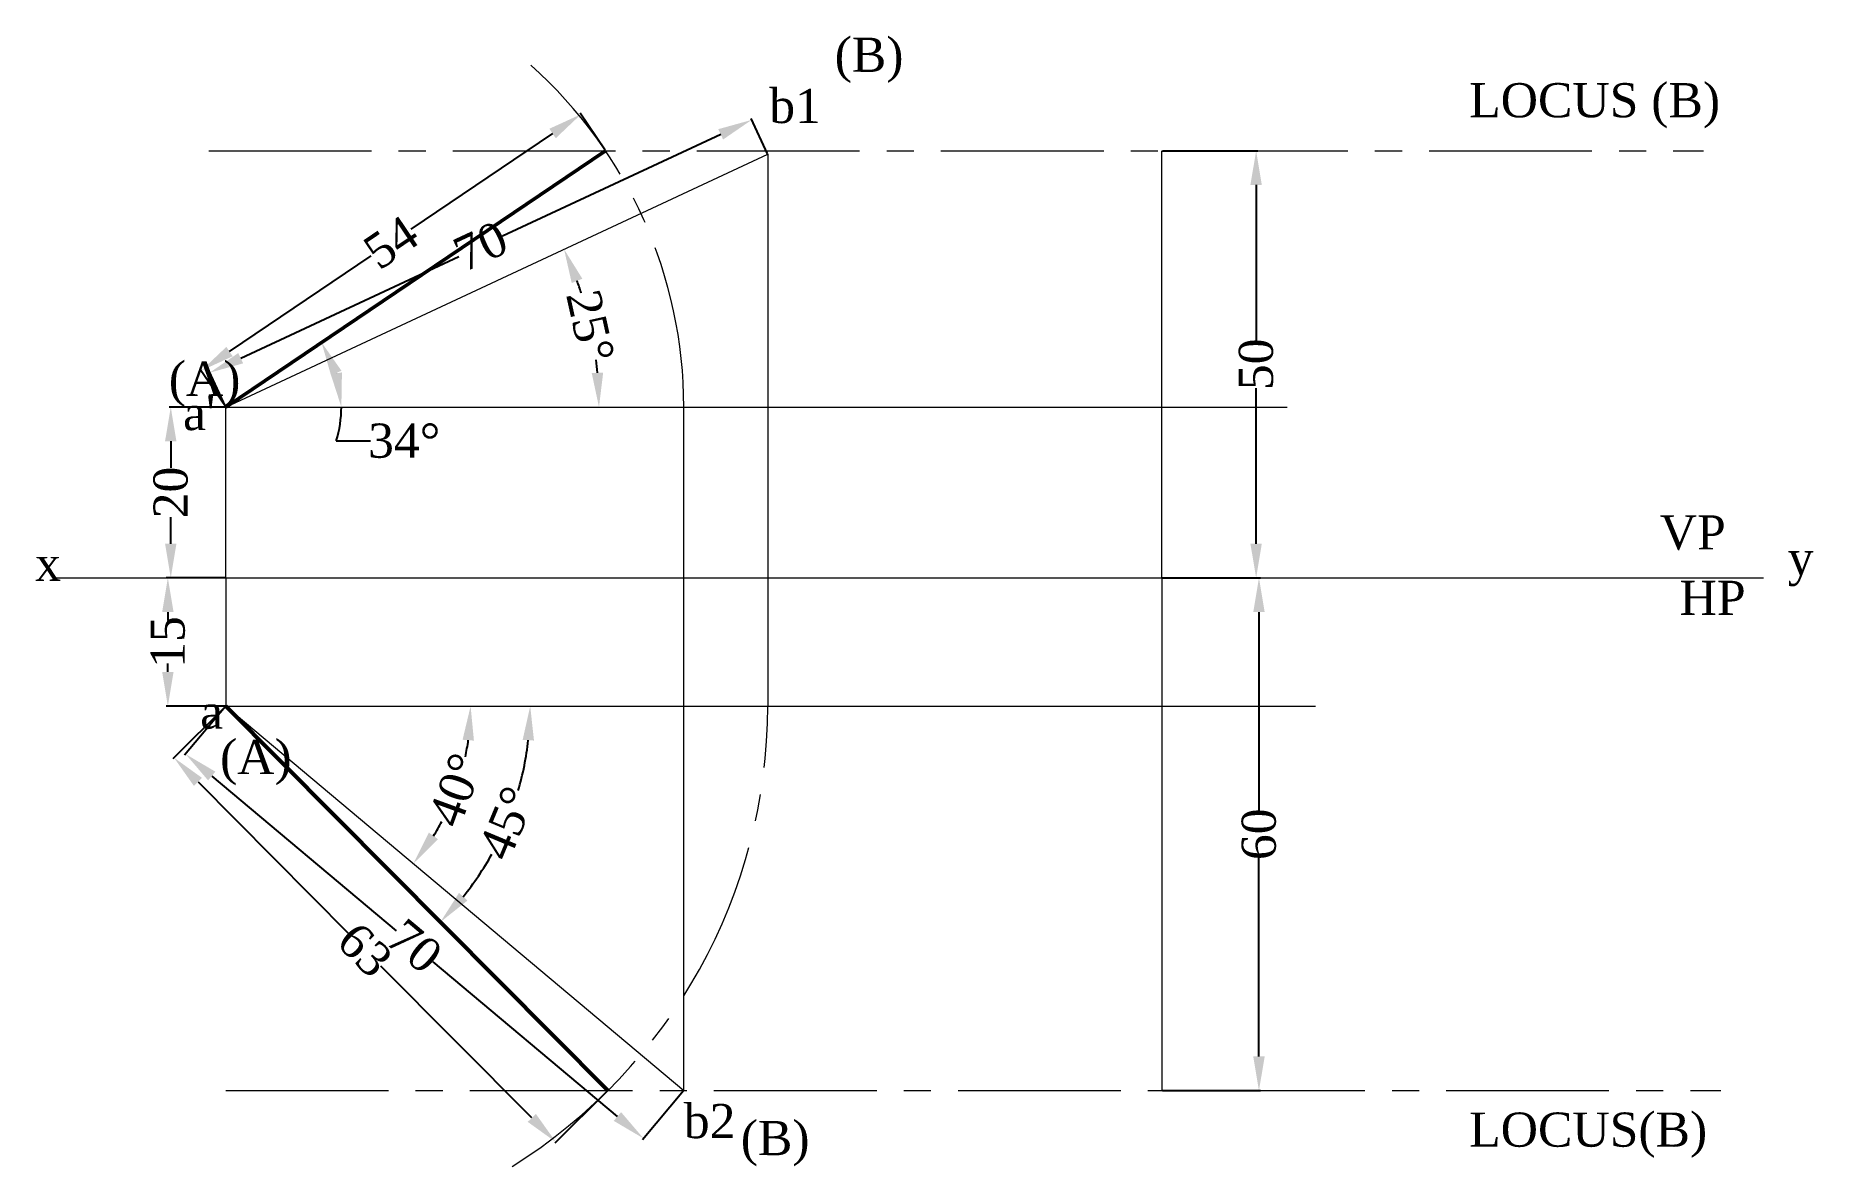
# Paper-space layout 'Layout13' of a CAD drawing. Header units: millimetres. Extents: x 45 to 253, y 19 to 151.
import ezdxf

# ---------------------------------------------------------------- set-up
doc = ezdxf.new("R2010")
doc.units = ezdxf.units.MM
doc.linetypes.add('CENTER2', pattern=[28.575, 19.05, -3.175, 3.175, -3.175])
doc.linetypes.add('CENTERX2', pattern=[101.6, 63.5, -12.7, 12.7, -12.7])
for name, color, linetype, lineweight in [('center line', 250, 'CENTER2', 5), ('locus line', 7, 'CENTER2', 5), ('projection line', 250, 'Continuous', 5), ('text', 212, 'CENTERX2', 5), ('visible line', 5, 'CENTERX2', 50), ('xy', 1, 'Continuous', 15)]:
    doc.layers.add(name, color=color, linetype=linetype, lineweight=lineweight)
doc.styles.get("Standard").update_dxf_attribs({"font": 'times.ttf', "height": 4})
doc.dimstyles.get("Standard").update_dxf_attribs({"dimtxt": 4, "dimasz": 4, "dimexe": 0.18, "dimexo": 0.0625, "dimgap": 0.09, "dimtad": 0, "dimtoh": 1, "dimdec": 0, "dimzin": 0, "dimdsep": 46, "dimtxsty": 'Standard', "dimcen": 0.09, "dimadec": 0, "dimazin": 0, "dimtfac": 1, "dimtdec": 0, "dimtofl": 0, "dimtmove": 0, "dimatfit": 3, "dimfxl": 1, "dimtolj": 1, "dimtzin": 0, "dimarcsym": 0})

# ---------------------------------------------------------------- blocks, each defined once
blk = doc.blocks.new('*D83')
at = {"layer": 'Defpoints', "color": 0, "transparency": 16777216}
for p in [(67.06, 108), (60.62, 88), (67.06, 88)]:
    blk.add_point(p, dxfattribs=at)
at = {"layer": 'projection line', "color": 0, "lineweight": -2, "transparency": 16777216}
for p, q in [((66.99, 108), (60.44, 108)), ((60.62, 104), (60.62, 100.87)), ((60.62, 92), (60.62, 95.13)), ((66.99, 88), (60.44, 88))]:
    blk.add_line(p, q, dxfattribs=at)
at = {"layer": 'projection line', "color": 0, "transparency": 16777216}
for points in [[(59.95, 104), (61.28, 104), (60.62, 108)], [(59.95, 92), (61.28, 92), (60.62, 88)]]:
    blk.add_solid(points, dxfattribs=at)
at = {"layer": 'projection line', "color": 0, "transparency": 16777216, "insert": (60.62, 98), "char_height": 4, "attachment_point": 5, "rotation": 90}
blk.add_mtext('\\A1;20', dxfattribs=at)
blk = doc.blocks.new('*D84')
at = {"layer": 'Defpoints', "color": 0, "transparency": 16777216}
for p in [(67.06, 88), (60.28, 73), (67.06, 73)]:
    blk.add_point(p, dxfattribs=at)
at = {"layer": 'projection line', "color": 0, "lineweight": -2, "transparency": 16777216}
for p, q in [((66.99, 88), (60.1, 88)), ((60.28, 84), (60.28, 83)), ((60.28, 77), (60.28, 78)), ((66.99, 73), (60.1, 73))]:
    blk.add_line(p, q, dxfattribs=at)
at = {"layer": 'projection line', "color": 0, "transparency": 16777216}
for points in [[(59.61, 84), (60.95, 84), (60.28, 88)], [(59.61, 77), (60.95, 77), (60.28, 73)]]:
    blk.add_solid(points, dxfattribs=at)
at = {"layer": 'projection line', "color": 0, "transparency": 16777216, "insert": (60.28, 80.5), "char_height": 4, "attachment_point": 5, "rotation": 90}
blk.add_mtext('\\A1;15', dxfattribs=at)
blk = doc.blocks.new('*D85')
at = {"layer": 'Defpoints', "color": 0, "transparency": 16777216}
for p in [(176.64, 138), (176.64, 88), (187.68, 88)]:
    blk.add_point(p, dxfattribs=at)
at = {"layer": 'projection line', "color": 0, "lineweight": -2, "transparency": 16777216}
for p, q in [((176.71, 138), (187.86, 138)), ((187.68, 134), (187.68, 115.8)), ((187.68, 92), (187.68, 110.2)), ((176.71, 88), (187.86, 88))]:
    blk.add_line(p, q, dxfattribs=at)
at = {"layer": 'projection line', "color": 0, "transparency": 16777216}
for points in [[(187.01, 134), (188.34, 134), (187.68, 138)], [(187.01, 92), (188.34, 92), (187.68, 88)]]:
    blk.add_solid(points, dxfattribs=at)
at = {"layer": 'projection line', "color": 0, "transparency": 16777216, "insert": (187.68, 113), "char_height": 4, "attachment_point": 5, "rotation": 90}
blk.add_mtext('\\A1;50', dxfattribs=at)
blk = doc.blocks.new('*D86')
at = {"layer": 'Defpoints', "color": 0, "transparency": 16777216}
for p in [(176.64, 88), (176.64, 28), (188.01, 28)]:
    blk.add_point(p, dxfattribs=at)
at = {"layer": 'projection line', "color": 0, "lineweight": -2, "transparency": 16777216}
for p, q in [((176.71, 88), (188.19, 88)), ((188.01, 84), (188.01, 60.81)), ((188.01, 32), (188.01, 55.19)), ((176.71, 28), (188.19, 28))]:
    blk.add_line(p, q, dxfattribs=at)
at = {"layer": 'projection line', "color": 0, "transparency": 16777216}
for points in [[(187.34, 84), (188.68, 84), (188.01, 88)], [(187.34, 32), (188.68, 32), (188.01, 28)]]:
    blk.add_solid(points, dxfattribs=at)
at = {"layer": 'projection line', "color": 0, "transparency": 16777216, "insert": (188.01, 58), "char_height": 4, "attachment_point": 5, "rotation": 90}
blk.add_mtext('\\A1;60', dxfattribs=at)
blk = doc.blocks.new('*D87')
at = {"layer": 'Defpoints', "color": 0, "transparency": 16777216}
for p in [(128.62, 141.6), (130.5, 137.58), (67.06, 108)]:
    blk.add_point(p, dxfattribs=at)
at = {"layer": 'projection line', "color": 0, "lineweight": -2, "transparency": 16777216}
for p, q in [((130.47, 137.64), (128.55, 141.77)), ((125, 139.91), (99.46, 128.01)), ((68.81, 113.71), (94.34, 125.62)), ((67.03, 108.06), (65.1, 112.18))]:
    blk.add_line(p, q, dxfattribs=at)
at = {"layer": 'projection line', "color": 0, "transparency": 16777216}
for points in [[(124.72, 140.52), (125.28, 139.31), (128.62, 141.6)], [(68.52, 114.32), (69.09, 113.11), (65.18, 112.02)]]:
    blk.add_solid(points, dxfattribs=at)
at = {"layer": 'projection line', "color": 0, "transparency": 16777216, "insert": (96.9, 126.81), "char_height": 4, "attachment_point": 5, "rotation": 25}
blk.add_mtext('\\A1;70', dxfattribs=at)
blk = doc.blocks.new('*D88')
at = {"layer": 'Defpoints', "color": 0, "transparency": 16777216}
for p in [(67.06, 73), (120.68, 28), (115.97, 22.4)]:
    blk.add_point(p, dxfattribs=at)
at = {"layer": 'projection line', "color": 0, "lineweight": -2, "transparency": 16777216}
for p, q in [((67.02, 72.95), (62.24, 67.26)), ((65.42, 64.82), (87, 46.71)), ((112.91, 24.97), (91.33, 43.08)), ((120.64, 27.96), (115.86, 22.26))]:
    blk.add_line(p, q, dxfattribs=at)
at = {"layer": 'projection line', "color": 0, "transparency": 16777216}
for points in [[(65.84, 65.33), (64.99, 64.31), (62.35, 67.39)], [(113.34, 25.48), (112.48, 24.46), (115.97, 22.4)]]:
    blk.add_solid(points, dxfattribs=at)
at = {"layer": 'projection line', "color": 0, "transparency": 16777216, "insert": (89.16, 44.9), "char_height": 4, "attachment_point": 5, "rotation": 320}
blk.add_mtext('\\A1;70', dxfattribs=at)
blk = doc.blocks.new('*D89')
at = {"layer": 'Defpoints', "color": 0, "transparency": 16777216}
for p in [(108.63, 142.25), (111.5, 138), (67.06, 108)]:
    blk.add_point(p, dxfattribs=at)
at = {"layer": 'projection line', "color": 0, "lineweight": -2, "transparency": 16777216}
for p, q in [((111.47, 138.05), (108.53, 142.4)), ((105.32, 140.02), (88.73, 128.82)), ((67.5, 114.49), (84.09, 125.69)), ((67.02, 108.05), (64.08, 112.4))]:
    blk.add_line(p, q, dxfattribs=at)
at = {"layer": 'projection line', "color": 0, "transparency": 16777216}
for points in [[(104.94, 140.57), (105.69, 139.46), (108.63, 142.25)], [(67.13, 115.04), (67.87, 113.94), (64.18, 112.25)]]:
    blk.add_solid(points, dxfattribs=at)
at = {"layer": 'projection line', "color": 0, "transparency": 16777216, "insert": (86.41, 127.25), "char_height": 4, "attachment_point": 5, "rotation": 34.0185}
blk.add_mtext('\\A1;54', dxfattribs=at)
blk = doc.blocks.new('*D90')
at = {"layer": 'Defpoints', "color": 0, "transparency": 16777216}
for p in [(67.06, 73), (111.78, 28), (105.71, 21.97)]:
    blk.add_point(p, dxfattribs=at)
at = {"layer": 'projection line', "color": 0, "lineweight": -2, "transparency": 16777216}
for p, q in [((67.01, 72.96), (60.86, 66.84)), ((63.81, 64.13), (81.46, 46.36)), ((102.89, 24.81), (85.23, 42.57)), ((111.73, 27.96), (105.58, 21.84))]:
    blk.add_line(p, q, dxfattribs=at)
at = {"layer": 'projection line', "color": 0, "transparency": 16777216}
for points in [[(64.28, 64.6), (63.33, 63.66), (60.99, 66.97)], [(103.36, 25.28), (102.41, 24.34), (105.71, 21.97)]]:
    blk.add_solid(points, dxfattribs=at)
at = {"layer": 'projection line', "color": 0, "transparency": 16777216, "insert": (83.35, 44.47), "char_height": 4, "attachment_point": 5, "rotation": 314.8208}
blk.add_mtext('\\A1;63', dxfattribs=at)
blk = doc.blocks.new('*D91')
at = {"layer": 'Defpoints', "color": 0, "transparency": 16777216}
for p in [(130.5, 137.58), (110.29, 114.33), (67.06, 108), (67.06, 108), (191.3, 108)]:
    blk.add_point(p, dxfattribs=at)
at = {"layer": 'projection line', "color": 0, "lineweight": -2, "transparency": 16777216}
for start, end in [(17.7625, 19.7533), (5.2467, 7.2375)]:
    blk.add_arc((67.06, 108), 43.7, start, end, dxfattribs=at)
at = {"layer": 'projection line', "color": 0, "transparency": 16777216}
for points in [[(107.56, 122.51), (108.8, 123.02), (106.66, 126.47)], [(111.24, 112.03), (109.9, 111.97), (110.75, 108)]]:
    blk.add_solid(points, dxfattribs=at)
at = {"layer": 'projection line', "color": 0, "transparency": 16777216, "insert": (109.72, 117.46), "char_height": 4, "attachment_point": 5, "rotation": 282.5}
blk.add_mtext('\\A1;25°', dxfattribs=at)
blk = doc.blocks.new('*D92')
at = {"layer": 'Defpoints', "color": 0, "transparency": 16777216}
for p in [(111.5, 138), (79.54, 113.22), (67.06, 108), (67.06, 108), (191.3, 108)]:
    blk.add_point(p, dxfattribs=at)
at = {"layer": 'projection line', "color": 0, "lineweight": -2, "transparency": 16777216}
blk.add_line((80, 104.04), (84, 104.04), dxfattribs=at)
for start, end in [(16.9992, 17.0193), (343.0008, 0)]:
    blk.add_arc((67.06, 108), 13.53, start, end, dxfattribs=at)
at = {"layer": 'projection line', "color": 0, "transparency": 16777216}
for points in [[(79.39, 111.67), (80.6, 112.25), (78.27, 115.57)], [(80.66, 112.05), (79.34, 111.86), (80.59, 108)]]:
    blk.add_solid(points, dxfattribs=at)
at = {"layer": 'projection line', "color": 0, "transparency": 16777216, "insert": (87.95, 104.04), "char_height": 4, "attachment_point": 5}
blk.add_mtext('\\A1;34°', dxfattribs=at)
blk = doc.blocks.new('*D93')
at = {"layer": 'Defpoints', "color": 0, "transparency": 16777216}
for p in [(67.06, 73), (67.06, 73), (194.63, 73), (92.68, 60.13), (120.68, 28)]:
    blk.add_point(p, dxfattribs=at)
at = {"layer": 'projection line', "color": 0, "lineweight": -2, "transparency": 16777216}
for start, end in [(348.071, 351.9994), (328.0006, 331.929)]:
    blk.add_arc((67.06, 73), 28.67, start, end, dxfattribs=at)
at = {"layer": 'projection line', "color": 0, "transparency": 16777216}
for points in [[(94.78, 69.06), (96.11, 68.96), (95.72, 73)], [(91.91, 57.42), (90.83, 58.2), (89.02, 54.57)]]:
    blk.add_solid(points, dxfattribs=at)
at = {"layer": 'projection line', "color": 0, "transparency": 16777216, "insert": (94, 63.19), "char_height": 4, "attachment_point": 5, "rotation": 70}
blk.add_mtext('\\A1;40°', dxfattribs=at)
blk = doc.blocks.new('*D94')
at = {"layer": 'Defpoints', "color": 0, "transparency": 16777216}
for p in [(67.06, 73), (67.06, 73), (194.63, 73), (97.89, 55.11), (111.78, 28)]:
    blk.add_point(p, dxfattribs=at)
at = {"layer": 'projection line', "color": 0, "lineweight": -2, "transparency": 16777216}
for start, end in [(343.8943, 353.567), (321.2539, 330.9266)]:
    blk.add_arc((67.06, 73), 35.64, start, end, dxfattribs=at)
at = {"layer": 'projection line', "color": 0, "transparency": 16777216}
for points in [[(101.81, 69.04), (103.14, 68.97), (102.7, 73)], [(95.35, 50.25), (94.36, 51.14), (92.18, 47.72)]]:
    blk.add_solid(points, dxfattribs=at)
at = {"layer": 'projection line', "color": 0, "transparency": 16777216, "insert": (99.97, 59.31), "char_height": 4, "attachment_point": 5, "rotation": 67.4104}
blk.add_mtext('\\A1;45°', dxfattribs=at)

psp = doc.layouts.new('Layout13')

# ---------------------------------------------------------------- linework, layer by layer
at = {"layer": 'center line'}
for centre, radius, start, end in [((67.06, 108), 53.62, 360, 48.2558), ((67.06, 73), 63.44, 301.8819, 360)]:
    psp.add_arc(centre, radius, start, end, dxfattribs=at)
at = {"layer": 'locus line'}
for p, q in [((65.06, 138), (240.06, 138)), ((67.06, 28), (242.06, 28))]:
    psp.add_line(p, q, dxfattribs=at)
at = {"layer": 'projection line'}
for p, q in [((67.06, 108), (130.5, 137.58)), ((130.5, 137.58), (130.5, 73)), ((176.64, 88), (176.64, 138)), ((67.06, 88), (67.06, 108)), ((67.06, 108), (191.3, 108)), ((120.68, 28), (120.68, 108)), ((67.06, 88), (67.06, 73)), ((176.64, 88), (176.64, 28)), ((67.06, 73), (120.68, 28)), ((67.06, 73), (194.63, 73))]:
    psp.add_line(p, q, dxfattribs=at)
at = {"layer": 'visible line'}
for p, q in [((67.06, 108), (111.5, 138)), ((67.06, 73), (111.78, 28))]:
    psp.add_line(p, q, dxfattribs=at)
at = {"layer": 'xy'}
psp.add_line((47.07, 88), (247.07, 88), dxfattribs=at)

# ---------------------------------------------------------------- texts
at = {"layer": 'text'}
for s, p in [('(B)', (138.34, 147.23)), ('LOCUS (B)', (212.62, 141.91)), ('b1', (130.68, 141.24)), ('(A)', (60.39, 109.3)), ('VP', (234.93, 91.33)), ('HP', (237.26, 83.67)), ('a', (64.06, 70.36)), ('(A)', (66.39, 65.04)), ('b2', (120.68, 22.44)), ('LOCUS(B)', (212.62, 21.44)), ('(B)', (127.35, 20.45))]:
    psp.add_text(s, height=4, dxfattribs=at).set_placement(p)
at = {"layer": 'text', "insert": (62.06, 109.3), "char_height": 4, "attachment_point": 1}
psp.add_mtext_dynamic_manual_height_columns("\\pxtr0.41636;a'", width=4, gutter_width=20, heights=[0], dxfattribs=at)
at = {"layer": 'text', "char_height": 4, "attachment_point": 1}
for s, insert in [('x', (44.74, 91.66)), ('y', (249.92, 92.33))]:
    psp.add_mtext(s, dxfattribs=dict(at, insert=insert))

# ---------------------------------------------------------------- dimensions: what is measured, and where the dimension line sits
at = {"layer": 'projection line'}
for p1, p2, distance, picture, middle in [((67.06, 108), (111.5, 138), 5.13, '*D89', (86.41, 127.25)), ((67.06, 108), (130.5, 137.58), 4.44, '*D87', (96.9, 126.81)), ((176.64, 88), (176.64, 28), 11.37, '*D86', (188.01, 58)), ((67.06, 73), (111.78, 28), -8.56, '*D90', (83.35, 44.47)), ((67.06, 73), (120.68, 28), -7.32, '*D88', (89.16, 44.9))]:
    dim = psp.add_aligned_dim(p1=p1, p2=p2, distance=distance, dimstyle='Standard', dxfattribs=at)
    dim.commit()
    dim.dimension.update_dxf_attribs({"geometry": picture, "text_midpoint": middle})
for base, line1, line2, picture, middle in [((79.54, 113.22), ((67.06, 108), (111.5, 138)), ((67.06, 108), (191.3, 108)), '*D92', (87.95, 104.04)), ((110.29, 114.33), ((67.06, 108), (191.3, 108)), ((67.06, 108), (130.5, 137.58)), '*D91', (109.72, 117.46)), ((92.68, 60.13), ((67.06, 73), (120.68, 28)), ((67.06, 73), (194.63, 73)), '*D93', (94, 63.19)), ((97.89, 55.11), ((67.06, 73), (111.78, 28)), ((67.06, 73), (194.63, 73)), '*D94', (99.97, 59.31))]:
    dim = psp.add_angular_dim_2l(base=base, line1=line1, line2=line2, dimstyle='Standard', dxfattribs=at)
    dim.commit()
    dim.dimension.update_dxf_attribs({"geometry": picture, "text_midpoint": middle})
for base, p1, p2, picture, middle in [((187.68, 88), (176.64, 138), (176.64, 88), '*D85', (187.68, 113)), ((60.62, 88), (67.06, 108), (67.06, 88), '*D83', (60.62, 98)), ((60.28, 73), (67.06, 88), (67.06, 73), '*D84', (60.28, 80.5))]:
    dim = psp.add_linear_dim(base=base, p1=p1, p2=p2, angle=90, dimstyle='Standard', dxfattribs=at)
    dim.commit()
    dim.dimension.update_dxf_attribs({"geometry": picture, "text_midpoint": middle})

doc.saveas('drawing.dxf')
